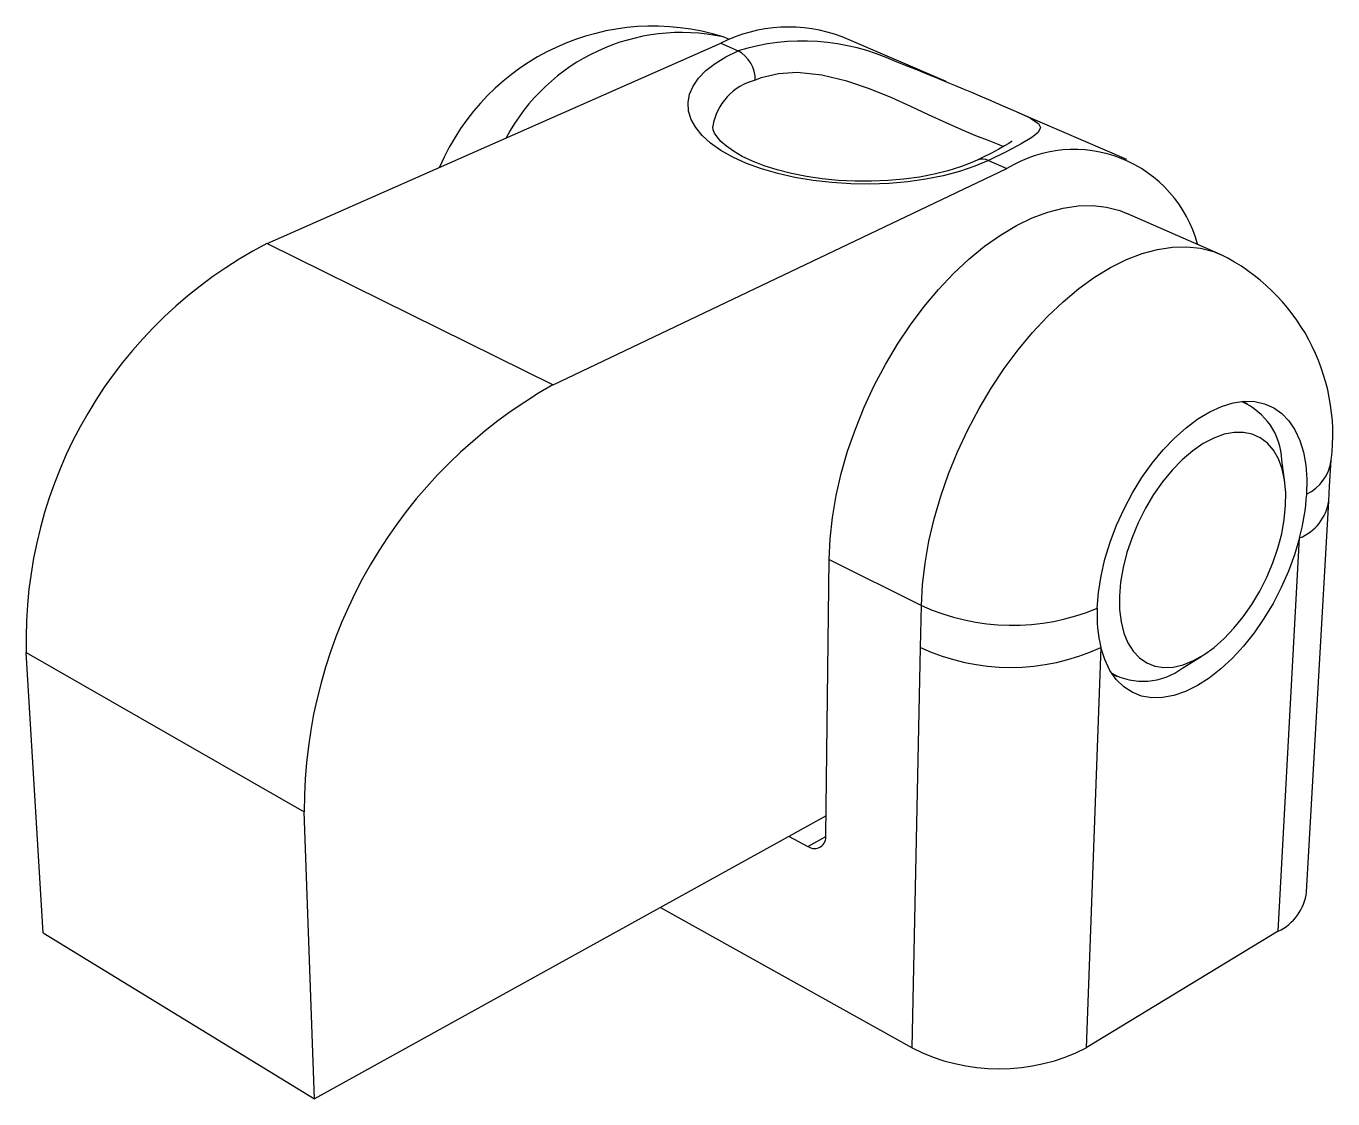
# Model space of a CAD drawing. Extents: x 0 to 119, y 0 to 165.
# Drawn here: x 96.2 to 118.95, y 146.33 to 165.01 of the extents above; entities outside this region: 2.
import ezdxf
from ezdxf.enums import TextEntityAlignment as Align

# ---------------------------------------------------------------- set-up
doc = ezdxf.new("R2010")
doc.units = 0
doc.layers.get('0').update_dxf_attribs({"linetype": 'CONTINUOUS'})

msp = doc.modelspace()

# ---------------------------------------------------------------- linework, layer by layer
at = {"color": 7, "linetype": 'CONTINUOUS'}
for p, q in [((100.392, 161.224), (108.29, 164.711)), ((108.29, 164.711), (108.591, 164.579)), ((108.44, 164.774), (108.334, 164.82)), ((112.211, 164.043), (110.402, 164.821)), ((115.358, 162.688), (113.472, 163.5)), ((112.95, 162.669), (113.272, 162.528)), ((105.37, 158.761), (113.272, 162.528)), ((116.991, 161.034), (115.36, 161.748)), ((100.392, 161.224), (105.37, 158.761)), ((117.46, 158.43), (117.366, 158.473)), ((118.109, 157.063), (118.058, 157.449)), ((118.488, 149.932), (118.875, 156.738)), ((117.994, 149.248), (118.366, 156.096)), ((110.119, 150.918), (110.178, 155.722)), ((110.178, 155.722), (111.785, 154.919)), ((111.767, 154.189), (111.785, 154.919)), ((96.202, 154.099), (101.039, 151.328)), ((96.497, 149.221), (96.202, 154.099)), ((111.623, 147.219), (111.767, 154.189)), ((114.905, 154.189), (114.648, 147.219)), ((116.332, 153.837), (116.665, 154.04)), ((115.1, 153.729), (115.193, 153.683)), ((101.218, 146.329), (101.039, 151.328)), ((110.123, 151.256), (101.218, 146.329)), ((109.48, 150.9), (109.807, 150.724)), ((107.244, 149.663), (111.623, 147.219)), ((96.497, 149.221), (101.218, 146.329)), ((117.994, 149.248), (114.648, 147.219))]:
    msp.add_line(p, q, dxfattribs=at)
at = {"color": 8, "linetype": 'CONTINUOUS'}
msp.add_line((109.807, 150.724), (110.118, 150.897), dxfattribs=at)
at = {"color": 7, "linetype": 'CONTINUOUS'}
for points in [[(112.95, 162.669), (112.711, 162.568), (112.448, 162.479), (112.164, 162.404), (111.862, 162.344), (111.546, 162.299), (111.22, 162.27), (110.887, 162.258), (110.553, 162.262), (110.221, 162.283), (109.896, 162.32), (109.581, 162.372), (109.281, 162.44), (108.998, 162.522), (108.738, 162.617), (108.502, 162.724), (108.293, 162.841), (108.114, 162.968), (107.967, 163.101), (107.854, 163.241), (107.774, 163.384), (107.73, 163.53), (107.722, 163.676), (107.748, 163.822), (107.81, 163.964), (107.905, 164.102), (108.032, 164.234), (108.19, 164.358), (108.377, 164.474), (108.591, 164.579)], [(112.754, 162.675), (112.658, 162.632), (112.461, 162.556), (112.242, 162.488), (112.003, 162.43), (111.747, 162.381), (111.478, 162.344), (111.198, 162.319), (110.912, 162.307), (110.623, 162.309), (110.336, 162.323), (110.054, 162.351), (109.78, 162.391), (109.519, 162.443), (109.274, 162.506), (109.048, 162.577), (108.844, 162.657), (108.665, 162.741), (108.512, 162.829), (108.388, 162.917), (108.293, 163.001), (108.225, 163.079), (108.182, 163.147), (108.159, 163.203), (108.151, 163.251), (108.152, 163.26)], [(113.363, 163.011), (113.364, 163.011), (113.345, 162.996), (113.302, 162.966), (113.232, 162.922), (113.133, 162.865), (113.004, 162.797), (112.847, 162.719), (112.751, 162.674)], [(110.178, 155.722), (110.194, 156.083), (110.235, 156.454), (110.299, 156.834), (110.388, 157.219), (110.499, 157.606), (110.633, 157.993), (110.787, 158.375), (110.962, 158.751), (111.155, 159.117), (111.365, 159.47), (111.591, 159.807), (111.83, 160.127), (112.08, 160.425), (112.341, 160.7), (112.608, 160.951), (112.882, 161.174), (113.158, 161.369), (113.436, 161.534), (113.712, 161.669), (113.985, 161.771), (114.253, 161.841), (114.514, 161.878), (114.766, 161.883), (115.007, 161.856), (115.235, 161.796), (115.36, 161.748)], [(114.843, 154.871), (114.865, 155.148), (114.91, 155.434), (114.978, 155.727), (115.068, 156.022), (115.179, 156.316), (115.31, 156.604), (115.458, 156.883), (115.622, 157.149), (115.8, 157.398), (115.989, 157.628), (116.186, 157.834), (116.39, 158.016), (116.597, 158.17), (116.804, 158.294), (117.009, 158.387), (117.21, 158.447), (117.403, 158.476), (117.587, 158.471), (117.758, 158.433), (117.916, 158.364), (118.057, 158.264), (118.181, 158.134), (118.285, 157.977), (118.369, 157.794), (118.432, 157.588), (118.474, 157.362), (118.493, 157.118), (118.489, 156.859)], [(118.123, 156.659), (118.124, 156.889), (118.103, 157.103), (118.06, 157.299), (117.996, 157.473), (117.91, 157.623), (117.805, 157.746), (117.682, 157.84), (117.543, 157.904), (117.391, 157.935), (117.226, 157.935), (117.052, 157.901), (116.873, 157.835), (116.689, 157.738), (116.505, 157.611), (116.324, 157.456), (116.148, 157.276), (115.981, 157.072), (115.825, 156.85), (115.683, 156.612), (115.557, 156.362), (115.449, 156.104), (115.361, 155.843), (115.294, 155.583), (115.25, 155.328), (115.229, 155.082), (115.232, 154.85), (115.258, 154.635), (115.306, 154.44), (115.377, 154.269), (115.467, 154.123), (115.577, 154.007), (115.705, 153.92), (115.847, 153.864), (116.002, 153.84), (116.167, 153.849), (116.34, 153.889), (116.518, 153.96), (116.698, 154.061), (116.877, 154.19), (117.054, 154.345), (117.224, 154.523), (117.385, 154.722), (117.536, 154.939), (117.674, 155.171), (117.796, 155.413), (117.901, 155.663), (117.988, 155.916), (118.054, 156.17), (118.1, 156.418), (118.123, 156.659)], [(118.875, 156.74), (118.889, 156.995), (118.917, 157.449)], [(118.366, 156.096), (118.28, 155.805), (118.173, 155.516), (118.048, 155.232), (117.905, 154.956), (117.746, 154.692), (117.574, 154.443), (117.39, 154.212), (117.197, 154.002), (116.997, 153.817), (116.792, 153.657), (116.586, 153.526), (116.38, 153.424), (116.177, 153.355), (115.981, 153.318), (115.793, 153.314), (115.616, 153.344), (115.452, 153.408), (115.304, 153.504), (115.173, 153.632), (115.062, 153.79), (114.973, 153.977), (114.905, 154.189)]]:
    msp.add_lwpolyline(points, dxfattribs=at)
at = {"color": 8, "linetype": 'CONTINUOUS'}
for points in [[(113.209, 162.909), (113.134, 162.944), (112.932, 163.022), (112.733, 163.1), (112.487, 163.203), (112.215, 163.325), (111.909, 163.466), (111.596, 163.611), (111.266, 163.759), (110.88, 163.915), (110.482, 164.05), (110.052, 164.154), (109.618, 164.199), (109.298, 164.18), (108.994, 164.107), (108.891, 164.066)], [(113.687, 163.401), (113.819, 163.315), (113.855, 163.242), (113.813, 163.159), (113.703, 163.069), (113.521, 162.957), (113.272, 162.826), (112.95, 162.669)], [(111.785, 154.919), (111.804, 155.282), (111.848, 155.657), (111.915, 156.04), (112.007, 156.429), (112.121, 156.821), (112.257, 157.211), (112.414, 157.598), (112.591, 157.978), (112.786, 158.349), (112.998, 158.706), (113.226, 159.048), (113.466, 159.372), (113.718, 159.675), (113.98, 159.955), (114.248, 160.21), (114.522, 160.437), (114.798, 160.636), (115.076, 160.804), (115.352, 160.942), (115.625, 161.047), (115.892, 161.12), (116.151, 161.16), (116.402, 161.167), (116.641, 161.141), (116.867, 161.082), (116.992, 161.034)]]:
    msp.add_lwpolyline(points, dxfattribs=at)
at = {"color": 7, "linetype": 'CONTINUOUS'}
for centre, radius, start, end in [((107.112, 160.971), 4.037, 72.4207, 156.9636), ((109.47, 162.381), 2.612, 69.0861, 116.8622), ((108.309, 164.07), 0.582, 359.5654, 61.0135), ((91.851, 114.854), 53.232, 65.7825, 68.5364), ((114.441, 160.635), 2.225, 14.9711, 121.7013), ((103.971, 154.325), 7.773, 117.4211, 181.6711), ((115.431, 157.884), 3.514, 352.9014, 63.6488), ((109.531, 151.357), 8.493, 119.344, 180.1983), ((116.9, 157.404), 1.159, 2.1977, 66.4235), ((114.614, 157.094), 3.883, 345.1089, 356.5373), ((113.368, 158.389), 3.814, 245.4747, 292.7542), ((117.316, 154.754), 2.476, 177.2772, 193.1803), ((113.336, 157.555), 3.714, 245.0009, 294.9991), ((115.641, 154.725), 1.125, 240.5259, 307.895), ((109.922, 150.888), 0.2, 234.9373, 8.7504), ((117.608, 150.047), 0.888, 295.7491, 352.5576), ((113.136, 150.134), 3.284, 242.5755, 297.4245)]:
    msp.add_arc(centre, radius, start, end, dxfattribs=at)
at = {"color": 8, "linetype": 'CONTINUOUS'}
for centre, radius, start, end in [((107.607, 161.442), 3.455, 77.8541, 152.0262), ((109.716, 160.878), 3.869, 65.3528, 106.9115), ((109.127, 163.106), 0.989, 103.8312, 170.9377), ((112.846, 162.463), 0.231, 63.1258, 113.4163), ((118.145, 157.56), 0.781, 296.1422, 351.8551), ((118.054, 156.865), 0.83, 292.0545, 351.3492)]:
    msp.add_arc(centre, radius, start, end, dxfattribs=at)

# ---------------------------------------------------------------- texts
at = {"color": 7, "linetype": 'CONTINUOUS'}
for s, width, p in [('Edition étudiante de SolidWorks.', 0.667188, (0, 5.449)), ('A usage universitaire uniquement.', 0.668182, (0, 0))]:
    msp.add_text(s, height=3.633, dxfattribs=dict(at, width=width)).set_placement(p, align=Align.BOTTOM_LEFT)

doc.saveas('drawing.dxf')
